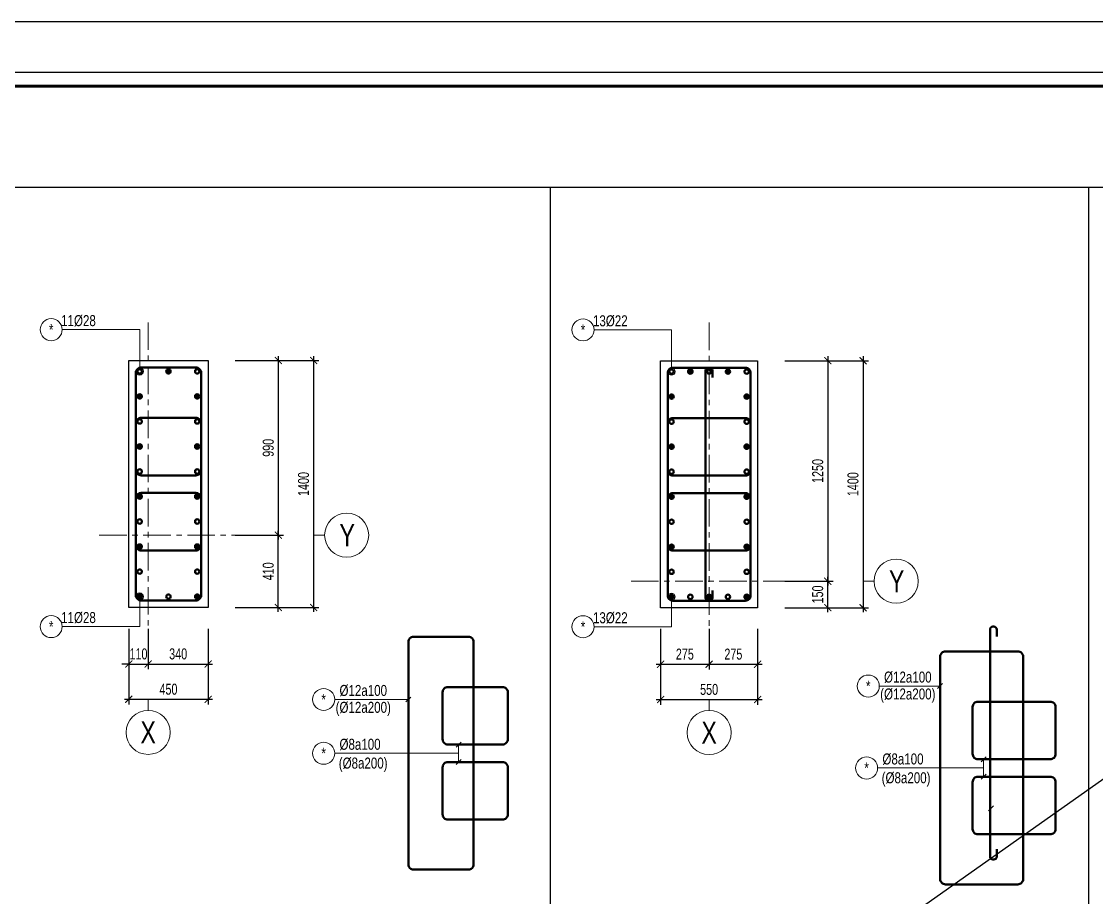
# Model space of a CAD drawing. Header units: millimetres. Extents: x -17374 to 181693, y -29783 to 15580.
# Drawn here: x 9850 to 15944, y 10615 to 15580 of the extents above; entities that cross this region are included whole.
import ezdxf
from ezdxf.enums import TextEntityAlignment as Align

# ---------------------------------------------------------------- set-up
doc = ezdxf.new("R2010")
doc.units = ezdxf.units.MM
doc.header["$LTSCALE"] = 250
doc.header["$MEASUREMENT"] = 0
doc.linetypes.add('CENTER', pattern=[2, 1.25, -0.25, 0.25, -0.25])
doc.linetypes.add('CENTER2', pattern=[1.125, 0.75, -0.125, 0.125, -0.125])
doc.layers.add('CDC-KHUNGTEN', color=7, linetype='Continuous')
for name, color, linetype, lineweight in [('CDC.01.AXIS', 160, 'CENTER2', 13), ('CDC.02.DIM', 1, 'Continuous', 18), ('CDC.03.BORDER', 3, 'Continuous', 25), ('CDC.05.STEEL', 4, 'Continuous', 50), ('CDC.06.TEXT', 2, 'Continuous', 18), ('CDC.11.NOTE', 8, 'Continuous', 18), ('CDC.14.STEELNUM', 9, 'Continuous', 18), ('STEEL_NODE', 6, 'Continuous', 50)]:
    doc.layers.add(name, color=color, linetype=linetype, lineweight=lineweight)
doc.layers.add('KCS_Plotter', color=11, linetype='Continuous', plot=False)
doc.styles.add('KC_SMTEXT', font='arial.ttf', dxfattribs={"width": 0.7})
doc.styles.add('KCS_BIGTEXT', font='arial.ttf', dxfattribs={"width": 0.75})
doc.styles.add('KCS_SMTEXT', font='arial.ttf', dxfattribs={"width": 0.7})
doc.dimstyles.new('KCS_DIM25', dxfattribs={"dimscale": 25, "dimtxt": 2.5, "dimasz": 1.6, "dimexe": 1.2, "dimexo": 0, "dimgap": 1, "dimtad": 1, "dimdec": 0, "dimzin": 0, "dimdsep": 46, "dimtxsty": 'KCS_SMTEXT', "dimblk": 'ARCHTICK', "dimcen": 0, "dimdle": 1, "dimclrd": 1, "dimclre": 1, "dimclrt": 2, "dimadec": 0, "dimazin": 0, "dimtfac": 1, "dimtdec": 0, "dimtix": 1, "dimtmove": 2, "dimatfit": 3, "dimfxl": 1, "dimtolj": 1, "dimtzin": 0, "dimarcsym": 0})

# ---------------------------------------------------------------- blocks, each defined once
blk = doc.blocks.new('_ArchTick')
at = {"color": 0, "linetype": 'ByBlock', "const_width": 0.15}
blk.add_lwpolyline([(-0.5, -0.5), (0.5, 0.5)], dxfattribs=at)
blk = doc.blocks.new('*D373')
at = {"layer": 'CDC.02.DIM', "color": 1, "lineweight": -2, "transparency": 16777216}
for p, q in [((10458.3, 12138.3), (10458.3, 11908.3)), ((10568.3, 12138.3), (10568.3, 11908.3)), ((10458.3, 11938.3), (10418.3, 11938.3)), ((10458.3, 11938.3), (10568.3, 11938.3)), ((10568.3, 11938.3), (10608.3, 11938.3))]:
    blk.add_line(p, q, dxfattribs=at)
at = {"layer": 'Defpoints', "color": 0, "transparency": 16777216}
for p in [(10458.3, 12138.3), (10568.3, 12138.3), (10568.3, 11938.3)]:
    blk.add_point(p, dxfattribs=at)
at = {"layer": 'CDC.02.DIM', "color": 1, "lineweight": -2, "transparency": 16777216, "xscale": 40, "yscale": 40, "zscale": 40}
blk.add_blockref('_ArchTick', (10458.3, 11938.3), dxfattribs=at)
at = {"layer": 'CDC.02.DIM', "color": 1, "lineweight": -2, "transparency": 16777216, "xscale": 40, "yscale": 40, "zscale": 40, "rotation": 180}
blk.add_blockref('_ArchTick', (10568.3, 11938.3), dxfattribs=at)
at = {"layer": 'CDC.02.DIM', "color": 2, "transparency": 16777216, "insert": (10513.3, 11995.2), "char_height": 62.5, "attachment_point": 5, "style": 'KCS_SMTEXT'}
blk.add_mtext('\\A1;110', dxfattribs=at)
blk = doc.blocks.new('*D374')
at = {"layer": 'CDC.02.DIM', "color": 1, "lineweight": -2, "transparency": 16777216}
for p, q in [((10458.3, 12138.3), (10458.3, 11708.3)), ((10908.3, 12138.3), (10908.3, 11708.3)), ((10433.3, 11738.3), (10933.3, 11738.3))]:
    blk.add_line(p, q, dxfattribs=at)
at = {"layer": 'Defpoints', "color": 0, "transparency": 16777216}
for p in [(10458.3, 12138.3), (10908.3, 12138.3), (10908.3, 11738.3)]:
    blk.add_point(p, dxfattribs=at)
at = {"layer": 'CDC.02.DIM', "color": 1, "lineweight": -2, "transparency": 16777216, "xscale": 40, "yscale": 40, "zscale": 40, "rotation": 180}
blk.add_blockref('_ArchTick', (10458.3, 11738.3), dxfattribs=at)
at = {"layer": 'CDC.02.DIM', "color": 1, "lineweight": -2, "transparency": 16777216, "xscale": 40, "yscale": 40, "zscale": 40}
blk.add_blockref('_ArchTick', (10908.3, 11738.3), dxfattribs=at)
at = {"layer": 'CDC.02.DIM', "color": 2, "transparency": 16777216, "insert": (10683.3, 11795.2), "char_height": 62.5, "attachment_point": 5, "style": 'KCS_SMTEXT'}
blk.add_mtext('\\A1;450', dxfattribs=at)
blk = doc.blocks.new('*D375')
at = {"layer": 'CDC.02.DIM', "color": 1, "lineweight": -2, "transparency": 16777216}
for p, q in [((10568.3, 12138.3), (10568.3, 11908.3)), ((10908.3, 12138.3), (10908.3, 11908.3)), ((10543.3, 11938.3), (10933.3, 11938.3))]:
    blk.add_line(p, q, dxfattribs=at)
at = {"layer": 'Defpoints', "color": 0, "transparency": 16777216}
for p in [(10568.3, 12138.3), (10908.3, 12138.3), (10908.3, 11938.3)]:
    blk.add_point(p, dxfattribs=at)
at = {"layer": 'CDC.02.DIM', "color": 1, "lineweight": -2, "transparency": 16777216, "xscale": 40, "yscale": 40, "zscale": 40, "rotation": 180}
blk.add_blockref('_ArchTick', (10568.3, 11938.3), dxfattribs=at)
at = {"layer": 'CDC.02.DIM', "color": 1, "lineweight": -2, "transparency": 16777216, "xscale": 40, "yscale": 40, "zscale": 40}
blk.add_blockref('_ArchTick', (10908.3, 11938.3), dxfattribs=at)
at = {"layer": 'CDC.02.DIM', "color": 2, "transparency": 16777216, "insert": (10738.3, 11995.2), "char_height": 62.5, "attachment_point": 5, "style": 'KCS_SMTEXT'}
blk.add_mtext('\\A1;340', dxfattribs=at)
blk = doc.blocks.new('*D376')
at = {"layer": 'CDC.02.DIM', "color": 1, "lineweight": -2, "transparency": 16777216}
for p, q in [((11306, 12233.7), (11306, 12693.7)), ((11061.9, 12668.7), (11336, 12668.7)), ((11061.9, 12258.7), (11336, 12258.7))]:
    blk.add_line(p, q, dxfattribs=at)
at = {"layer": 'Defpoints', "color": 0, "transparency": 16777216}
for p in [(11061.9, 12668.7), (11306, 12668.7), (11061.9, 12258.7)]:
    blk.add_point(p, dxfattribs=at)
at = {"layer": 'CDC.02.DIM', "color": 1, "lineweight": -2, "transparency": 16777216, "xscale": 40, "yscale": 40, "zscale": 40}
for p, rotation in [((11306, 12668.7), 90), ((11306, 12258.7), 270)]:
    blk.add_blockref('_ArchTick', p, dxfattribs=dict(at, rotation=rotation))
at = {"layer": 'CDC.02.DIM', "color": 2, "transparency": 16777216, "insert": (11249.1, 12463.7), "char_height": 62.5, "attachment_point": 5, "rotation": 90, "style": 'KCS_SMTEXT'}
blk.add_mtext('\\A1;410', dxfattribs=at)
blk = doc.blocks.new('*D377')
at = {"layer": 'CDC.02.DIM', "color": 1, "lineweight": -2, "transparency": 16777216}
for p, q in [((11061.9, 13658.7), (11536, 13658.7)), ((11506, 13683.7), (11506, 12233.7)), ((11061.9, 12258.7), (11536, 12258.7))]:
    blk.add_line(p, q, dxfattribs=at)
at = {"layer": 'Defpoints', "color": 0, "transparency": 16777216}
for p in [(11061.9, 13658.7), (11061.9, 12258.7), (11506, 12258.7)]:
    blk.add_point(p, dxfattribs=at)
at = {"layer": 'CDC.02.DIM', "color": 1, "lineweight": -2, "transparency": 16777216, "xscale": 40, "yscale": 40, "zscale": 40}
for p, rotation in [((11506, 13658.7), 90), ((11506, 12258.7), 270)]:
    blk.add_blockref('_ArchTick', p, dxfattribs=dict(at, rotation=rotation))
at = {"layer": 'CDC.02.DIM', "color": 2, "transparency": 16777216, "insert": (11449.1, 12958.7), "char_height": 62.5, "attachment_point": 5, "rotation": 90, "style": 'KCS_SMTEXT'}
blk.add_mtext('\\A1;1400', dxfattribs=at)
blk = doc.blocks.new('KC_SNODE')
at = {"layer": 'STEEL_NODE'}
blk.add_hatch(color=256, dxfattribs=at).paths.add_polyline_path([(12.5, 0, 1), (-12.5, 0, 1)])
blk.add_circle((0, 0), 12.5, dxfattribs=at)
blk = doc.blocks.new('KC_SNODE_2')
at = {"layer": 'STEEL_NODE', "color": 3}
blk.add_circle((0, 0), 12.5, dxfattribs=at)
blk = doc.blocks.new('*D378')
at = {"layer": 'CDC.02.DIM', "color": 1, "lineweight": -2, "transparency": 16777216}
for p, q in [((11061.9, 13658.7), (11336, 13658.7)), ((11306, 13683.7), (11306, 12643.7)), ((11061.9, 12668.7), (11336, 12668.7))]:
    blk.add_line(p, q, dxfattribs=at)
at = {"layer": 'Defpoints', "color": 0, "transparency": 16777216}
for p in [(11061.9, 13658.7), (11061.9, 12668.7), (11306, 12668.7)]:
    blk.add_point(p, dxfattribs=at)
at = {"layer": 'CDC.02.DIM', "color": 1, "lineweight": -2, "transparency": 16777216, "xscale": 40, "yscale": 40, "zscale": 40}
for p, rotation in [((11306, 13658.7), 90), ((11306, 12668.7), 270)]:
    blk.add_blockref('_ArchTick', p, dxfattribs=dict(at, rotation=rotation))
at = {"layer": 'CDC.02.DIM', "color": 2, "transparency": 16777216, "insert": (11249.1, 13163.7), "char_height": 62.5, "attachment_point": 5, "rotation": 90, "style": 'KCS_SMTEXT'}
blk.add_mtext('\\A1;990', dxfattribs=at)
blk = doc.blocks.new('*D379')
at = {"layer": 'CDC.02.DIM', "color": 1, "lineweight": -2, "transparency": 16777216}
for p, q in [((13472.8, 12137.1), (13472.8, 11907.1)), ((13747.8, 12137.1), (13747.8, 11907.1)), ((13447.8, 11937.1), (13772.8, 11937.1))]:
    blk.add_line(p, q, dxfattribs=at)
at = {"layer": 'Defpoints', "color": 0, "transparency": 16777216}
for p in [(13472.8, 12137.1), (13747.8, 12137.1), (13747.8, 11937.1)]:
    blk.add_point(p, dxfattribs=at)
at = {"layer": 'CDC.02.DIM', "color": 1, "lineweight": -2, "transparency": 16777216, "xscale": 40, "yscale": 40, "zscale": 40, "rotation": 180}
blk.add_blockref('_ArchTick', (13472.8, 11937.1), dxfattribs=at)
at = {"layer": 'CDC.02.DIM', "color": 1, "lineweight": -2, "transparency": 16777216, "xscale": 40, "yscale": 40, "zscale": 40}
blk.add_blockref('_ArchTick', (13747.8, 11937.1), dxfattribs=at)
at = {"layer": 'CDC.02.DIM', "color": 2, "transparency": 16777216, "insert": (13610.3, 11994), "char_height": 62.5, "attachment_point": 5, "style": 'KCS_SMTEXT'}
blk.add_mtext('\\A1;275', dxfattribs=at)
blk = doc.blocks.new('*D380')
at = {"layer": 'CDC.02.DIM', "color": 1, "lineweight": -2, "transparency": 16777216}
for p, q in [((13472.8, 12137.1), (13472.8, 11707.1)), ((14022.8, 12137.1), (14022.8, 11707.1)), ((13447.8, 11737.1), (14047.8, 11737.1))]:
    blk.add_line(p, q, dxfattribs=at)
at = {"layer": 'Defpoints', "color": 0, "transparency": 16777216}
for p in [(13472.8, 12137.1), (14022.8, 12137.1), (14022.8, 11737.1)]:
    blk.add_point(p, dxfattribs=at)
at = {"layer": 'CDC.02.DIM', "color": 1, "lineweight": -2, "transparency": 16777216, "xscale": 40, "yscale": 40, "zscale": 40, "rotation": 180}
blk.add_blockref('_ArchTick', (13472.8, 11737.1), dxfattribs=at)
at = {"layer": 'CDC.02.DIM', "color": 1, "lineweight": -2, "transparency": 16777216, "xscale": 40, "yscale": 40, "zscale": 40}
blk.add_blockref('_ArchTick', (14022.8, 11737.1), dxfattribs=at)
at = {"layer": 'CDC.02.DIM', "color": 2, "transparency": 16777216, "insert": (13747.8, 11794), "char_height": 62.5, "attachment_point": 5, "style": 'KCS_SMTEXT'}
blk.add_mtext('\\A1;550', dxfattribs=at)
blk = doc.blocks.new('*D381')
at = {"layer": 'CDC.02.DIM', "color": 1, "lineweight": -2, "transparency": 16777216}
for p, q in [((13747.8, 12137.1), (13747.8, 11907.1)), ((14022.8, 12137.1), (14022.8, 11907.1)), ((13722.8, 11937.1), (14047.8, 11937.1))]:
    blk.add_line(p, q, dxfattribs=at)
at = {"layer": 'Defpoints', "color": 0, "transparency": 16777216}
for p in [(13747.8, 12137.1), (14022.8, 12137.1), (14022.8, 11937.1)]:
    blk.add_point(p, dxfattribs=at)
at = {"layer": 'CDC.02.DIM', "color": 1, "lineweight": -2, "transparency": 16777216, "xscale": 40, "yscale": 40, "zscale": 40, "rotation": 180}
blk.add_blockref('_ArchTick', (13747.8, 11937.1), dxfattribs=at)
at = {"layer": 'CDC.02.DIM', "color": 1, "lineweight": -2, "transparency": 16777216, "xscale": 40, "yscale": 40, "zscale": 40}
blk.add_blockref('_ArchTick', (14022.8, 11937.1), dxfattribs=at)
at = {"layer": 'CDC.02.DIM', "color": 2, "transparency": 16777216, "insert": (13885.3, 11994), "char_height": 62.5, "attachment_point": 5, "style": 'KCS_SMTEXT'}
blk.add_mtext('\\A1;275', dxfattribs=at)
blk = doc.blocks.new('*D382')
at = {"layer": 'CDC.02.DIM', "color": 1, "lineweight": -2, "transparency": 16777216}
for p, q in [((14420.6, 12232.5), (14420.6, 12432.5)), ((14176.5, 12407.5), (14450.6, 12407.5)), ((14176.5, 12257.5), (14450.6, 12257.5))]:
    blk.add_line(p, q, dxfattribs=at)
at = {"layer": 'Defpoints', "color": 0, "transparency": 16777216}
for p in [(14176.5, 12407.5), (14420.6, 12407.5), (14176.5, 12257.5)]:
    blk.add_point(p, dxfattribs=at)
at = {"layer": 'CDC.02.DIM', "color": 1, "lineweight": -2, "transparency": 16777216, "xscale": 40, "yscale": 40, "zscale": 40}
for p, rotation in [((14420.6, 12407.5), 90), ((14420.6, 12257.5), 270)]:
    blk.add_blockref('_ArchTick', p, dxfattribs=dict(at, rotation=rotation))
at = {"layer": 'CDC.02.DIM', "color": 2, "transparency": 16777216, "insert": (14363.6, 12332.5), "char_height": 62.5, "attachment_point": 5, "rotation": 90, "style": 'KCS_SMTEXT'}
blk.add_mtext('\\A1;150', dxfattribs=at)
blk = doc.blocks.new('*D383')
at = {"layer": 'CDC.02.DIM', "color": 1, "lineweight": -2, "transparency": 16777216}
for p, q in [((14176.5, 13657.5), (14650.6, 13657.5)), ((14620.6, 13682.5), (14620.6, 12232.5)), ((14176.5, 12257.5), (14650.6, 12257.5))]:
    blk.add_line(p, q, dxfattribs=at)
at = {"layer": 'Defpoints', "color": 0, "transparency": 16777216}
for p in [(14176.5, 13657.5), (14176.5, 12257.5), (14620.6, 12257.5)]:
    blk.add_point(p, dxfattribs=at)
at = {"layer": 'CDC.02.DIM', "color": 1, "lineweight": -2, "transparency": 16777216, "xscale": 40, "yscale": 40, "zscale": 40}
for p, rotation in [((14620.6, 13657.5), 90), ((14620.6, 12257.5), 270)]:
    blk.add_blockref('_ArchTick', p, dxfattribs=dict(at, rotation=rotation))
at = {"layer": 'CDC.02.DIM', "color": 2, "transparency": 16777216, "insert": (14563.6, 12957.5), "char_height": 62.5, "attachment_point": 5, "rotation": 90, "style": 'KCS_SMTEXT'}
blk.add_mtext('\\A1;1400', dxfattribs=at)
blk = doc.blocks.new('*D384')
at = {"layer": 'CDC.02.DIM', "color": 1, "lineweight": -2, "transparency": 16777216}
for p, q in [((14176.5, 13657.5), (14450.6, 13657.5)), ((14420.6, 13682.5), (14420.6, 12382.5)), ((14176.5, 12407.5), (14450.6, 12407.5))]:
    blk.add_line(p, q, dxfattribs=at)
at = {"layer": 'Defpoints', "color": 0, "transparency": 16777216}
for p in [(14176.5, 13657.5), (14176.5, 12407.5), (14420.6, 12407.5)]:
    blk.add_point(p, dxfattribs=at)
at = {"layer": 'CDC.02.DIM', "color": 1, "lineweight": -2, "transparency": 16777216, "xscale": 40, "yscale": 40, "zscale": 40}
for p, rotation in [((14420.6, 13657.5), 90), ((14420.6, 12407.5), 270)]:
    blk.add_blockref('_ArchTick', p, dxfattribs=dict(at, rotation=rotation))
at = {"layer": 'CDC.02.DIM', "color": 2, "transparency": 16777216, "insert": (14363.6, 13032.5), "char_height": 62.5, "attachment_point": 5, "rotation": 90, "style": 'KCS_SMTEXT'}
blk.add_mtext('\\A1;1250', dxfattribs=at)
blk = doc.blocks.new('_Axis name')
at = {"layer": 'CDC.02.DIM'}
blk.add_line((0, 2.5), (0, 0), dxfattribs=at)
blk.add_circle((0, 7.5), 5, dxfattribs=at)
at = {"layer": 'CDC.02.DIM', "color": 4, "style": 'KCS_BIGTEXT', "width": 0.75}
blk.add_attdef('.', text='', height=5, rotation=180, dxfattribs=at).set_placement((0, 7.5), align=Align.MIDDLE)
blk = doc.blocks.new('Khung tên chuẩn')
at = {"layer": 'CDC-KHUNGTEN', "color": 8}
blk.add_lwpolyline([(75096, 1100), (83000, 1100), (83000, 58300), (3000, 58300), (3000, 1100), (75096, 1100)], dxfattribs=at)
at = {"layer": 'CDC-KHUNGTEN', "color": 255, "lineweight": 60}
blk.add_lwpolyline([(74900, 1400), (74900, 58000), (3300, 58000), (3300, 1400), (74900, 1400)], close=True, dxfattribs=at)
at = {"layer": 'Defpoints', "color": 1, "ltscale": 0.2}
blk.add_lwpolyline([(0, 0), (0, 59400), (84100, 59400), (84100, 0), (0, 0)], close=True, dxfattribs=at)

msp = doc.modelspace()

# ---------------------------------------------------------------- linework, layer by layer
at = {"layer": 'CDC.01.AXIS', "linetype": 'CENTER', "ltscale": 0.5}
for p, q in [((10568.25, 13874.64), (10568.25, 12138.27)), ((13747.81, 13873.48), (13747.81, 12137.12)), ((10290.6, 12668.66), (11061.89, 12668.66)), ((13305.16, 12407.5), (14176.45, 12407.5))]:
    msp.add_line(p, q, dxfattribs=at)
at = {"layer": 'CDC.02.DIM'}
for p, q in [((11505.99, 12668.66), (11568.49, 12668.66)), ((14620.55, 12407.5), (14683.05, 12407.5))]:
    msp.add_line(p, q, dxfattribs=at)
for centre in [(11693.49, 12668.66), (14808.05, 12407.5)]:
    msp.add_circle(centre, 125, dxfattribs=at)
at = {"layer": 'CDC.03.BORDER'}
for p, q in [((1103.44, 14640.33), (19287.3, 14640.33)), ((12846.87, 14640.33), (12846.87, 826.99)), ((15899.16, 14640.33), (15899.16, 826.99))]:
    msp.add_line(p, q, dxfattribs=at)
for points in [[(10458.25, 13658.66), (10908.25, 13658.66), (10908.25, 12258.66), (10458.25, 12258.66)], [(13472.81, 13657.5), (14022.81, 13657.5), (14022.81, 12257.5), (13472.81, 12257.5)]]:
    msp.add_lwpolyline(points, close=True, dxfattribs=at)
at = {"layer": 'CDC.05.STEEL'}
for points in [[(10838.55, 13618.66), (10528.55, 13618.66, 0.4142136), (10498.55, 13588.66), (10498.55, 12328.4, 0.4142136), (10528.55, 12298.4), (10838.55, 12298.4, 0.4142136), (10868.55, 12328.4), (10868.55, 13588.66, 0.4142136)], [(13953.11, 13617.5), (13543.11, 13617.5, 0.4142136), (13513.11, 13587.5), (13513.11, 12327.25, 0.4142136), (13543.11, 12297.25), (13953.11, 12297.25, 0.4142136), (13983.11, 12327.25), (13983.11, 13587.5, 0.4142136)], [(10838.55, 13333.65), (10528.55, 13333.65, 0.4142136), (10498.55, 13303.65), (10498.55, 13037.59, 0.4142136), (10528.55, 13007.59), (10838.55, 13007.59, 0.4142136), (10868.55, 13037.59), (10868.55, 13303.65, 0.4142136)], [(13953.11, 13332.5), (13543.11, 13332.5, 0.4142136), (13513.11, 13302.5), (13513.11, 13036.43, 0.4142136), (13543.11, 13006.43), (13953.11, 13006.43, 0.4142136), (13983.11, 13036.43), (13983.11, 13302.5, 0.4142136)], [(10838.55, 12908.14), (10528.55, 12908.14, 0.4142136), (10498.55, 12878.14), (10498.55, 12612.08, 0.4142136), (10528.55, 12582.08), (10838.55, 12582.08, 0.4142136), (10868.55, 12612.08), (10868.55, 12878.14, 0.4142136)], [(13953.11, 12906.99), (13543.11, 12906.99, 0.4142136), (13513.11, 12876.99), (13513.11, 12610.92, 0.4142136), (13543.11, 12580.92), (13953.11, 12580.92, 0.4142136), (13983.11, 12610.92), (13983.11, 12876.99, 0.4142136)], [(12383.1, 12093.04), (12073.1, 12093.04, 0.4142136), (12043.1, 12063.04), (12043.1, 10802.78, 0.4142136), (12073.1, 10772.78), (12383.1, 10772.78, 0.4142136), (12413.1, 10802.78), (12413.1, 12063.04, 0.4142136)], [(15497.66, 12009.77), (15087.66, 12009.77, 0.4142136), (15057.66, 11979.77), (15057.66, 10719.51, 0.4142136), (15087.66, 10689.51), (15497.66, 10689.51, 0.4142136), (15527.66, 10719.51), (15527.66, 11979.77, 0.4142136)], [(12577.08, 11808.03), (12267.08, 11808.03, 0.4142136), (12237.08, 11778.03), (12237.08, 11511.96, 0.4142136), (12267.08, 11481.96), (12577.08, 11481.96, 0.4142136), (12607.08, 11511.96), (12607.08, 11778.03, 0.4142136)], [(15681.6, 11724.76), (15271.6, 11724.76, 0.4142136), (15241.6, 11694.76), (15241.6, 11428.69, 0.4142136), (15271.6, 11398.69), (15681.6, 11398.69, 0.4142136), (15711.6, 11428.69), (15711.6, 11694.76, 0.4142136)], [(12577.08, 11382.52), (12267.08, 11382.52, 0.4142136), (12237.08, 11352.52), (12237.08, 11086.45, 0.4142136), (12267.08, 11056.45), (12577.08, 11056.45, 0.4142136), (12607.08, 11086.45), (12607.08, 11352.52, 0.4142136)], [(15681.6, 11299.25), (15271.6, 11299.25, 0.4142136), (15241.6, 11269.25), (15241.6, 11003.18, 0.4142136), (15271.6, 10973.18), (15681.6, 10973.18, 0.4142136), (15711.6, 11003.18), (15711.6, 11269.25, 0.4142136)]]:
    msp.add_lwpolyline(points, format="xyb", close=True, dxfattribs=at)
for points in [[(13766.32, 13561.88), (13766.32, 13601.25, 0.4142136), (13750.07, 13617.5), (13744.42, 13617.5, 0.4142136), (13728.17, 13601.25), (13728.17, 12313.5, 0.4142136), (13744.42, 12297.25), (13750.07, 12297.25, 0.4142136), (13766.32, 12313.5), (13766.32, 12355.29)], [(15378.18, 12094.82), (15378.18, 12134.19, 0.4142136), (15361.92, 12150.45), (15356.28, 12150.45, 0.4142136), (15340.02, 12134.19), (15340.02, 10846.45, 0.4142136), (15356.28, 10830.19), (15361.92, 10830.19, 0.4142136), (15378.18, 10846.45), (15378.18, 10888.24)]]:
    msp.add_lwpolyline(points, format="xyb", dxfattribs=at)
at = {"layer": 'CDC.11.NOTE', "color": 1}
for p, q in [((15043.3, 11798.97), (15071.43, 11827.09)), ((15057.66, 11813.03), (14712.24, 11813.03)), ((12043.1, 11737.21), (11625.57, 11737.21)), ((12028.74, 11723.15), (12056.87, 11751.28)), ((12313.91, 11467.9), (12342.04, 11496.03)), ((12327.97, 11481.96), (12327.97, 11382.52)), ((12327.97, 11432.24), (11625.57, 11432.24)), ((12313.91, 11368.46), (12342.04, 11396.59)), ((15289.25, 11384.63), (15317.38, 11412.76)), ((15303.32, 11398.69), (15303.32, 11299.25)), ((15303.32, 11348.97), (14703.02, 11348.97)), ((15289.25, 11285.19), (15317.38, 11313.32)), ((15330.77, 11105.68), (15358.9, 11133.81))]:
    msp.add_line(p, q, dxfattribs=at)
for points in [[(10520.25, 13617.75), (10520.25, 13833.52), (10081.02, 13833.52)], [(13534.81, 13616.6), (13534.81, 13832.37), (13095.58, 13832.37)], [(10520.25, 12299.56), (10520.25, 12150.45), (10081.02, 12150.45)], [(13534.81, 12298.41), (13534.81, 12149.3), (13095.58, 12149.3)]]:
    msp.add_lwpolyline(points, dxfattribs=at)
for centre in [(10520.25, 13596.92), (13534.81, 13595.77), (10520.25, 12320.39), (13534.81, 12319.24)]:
    msp.add_circle(centre, 20.83, dxfattribs=at)
at = {"layer": 'CDC.14.STEELNUM'}
for centre in [(10018.52, 13833.52), (13033.08, 13832.37), (10018.52, 12150.45), (13033.08, 12149.3), (14649.74, 11813.03), (11563.07, 11737.21), (11563.07, 11432.24), (14640.52, 11348.97)]:
    msp.add_circle(centre, 62.5, dxfattribs=at)
at = {"layer": 'KCS_Plotter'}
msp.add_line((0, 0), (22058.74, 15580.13), dxfattribs=at)

# ---------------------------------------------------------------- block references
at = {"xscale": 0.2622917978442274, "yscale": 0.2622917978442274, "zscale": 0.2622917978442274}
msp.add_blockref('Khung tên chuẩn', (0, 0), dxfattribs=at)
at = {"layer": 'CDC.02.DIM', "xscale": 25, "yscale": 25, "zscale": 25, "rotation": 180}
for p in [(10568.25, 11738.27), (13747.81, 11737.12)]:
    msp.add_blockref('_Axis name', p, dxfattribs=at).add_auto_attribs({'.': 'X'})
at = {"layer": 'STEEL_NODE', "xscale": -1}
for name, p, rotation in [('KC_SNODE_2', (10520.25, 13596.92), 90), ('KC_SNODE_2', (13534.81, 13595.77), 90), ('KC_SNODE', (13641.31, 13596.5), 270), ('KC_SNODE', (13854.32, 13595.77), 270), ('KC_SNODE', (10520.25, 13455.09), 90), ('KC_SNODE_2', (10846.26, 13455.09), 270), ('KC_SNODE', (13534.81, 13453.93), 90), ('KC_SNODE_2', (13960.82, 13453.93), 270), ('KC_SNODE_2', (10846.26, 13313.25), 270), ('KC_SNODE_2', (13960.82, 13312.1), 270), ('KC_SNODE', (10520.25, 13171.41), 90), ('KC_SNODE_2', (10846.26, 13171.41), 270), ('KC_SNODE', (13534.81, 13170.26), 90), ('KC_SNODE_2', (13960.82, 13170.26), 270), ('KC_SNODE_2', (10846.26, 13029.58), 270), ('KC_SNODE_2', (13960.82, 13028.42), 270), ('KC_SNODE', (10520.25, 12887.74), 90), ('KC_SNODE_2', (10846.26, 12887.74), 270), ('KC_SNODE', (13534.81, 12886.59), 90), ('KC_SNODE_2', (13960.82, 12886.59), 270), ('KC_SNODE_2', (10846.26, 12745.9), 270), ('KC_SNODE_2', (13960.82, 12744.75), 270), ('KC_SNODE', (10520.25, 12604.07), 90), ('KC_SNODE_2', (10846.26, 12604.07), 270), ('KC_SNODE', (13534.81, 12602.91), 90), ('KC_SNODE_2', (13960.82, 12602.91), 270), ('KC_SNODE_2', (10846.26, 12462.23), 270), ('KC_SNODE_2', (13960.82, 12461.08), 270), ('KC_SNODE', (10520.25, 12320.39), 90), ('KC_SNODE_2', (10683.25, 12320.39), 270), ('KC_SNODE_2', (10846.26, 12320.39), 270), ('KC_SNODE', (13534.81, 12319.24), 90), ('KC_SNODE_2', (13641.31, 12319.24), 270), ('KC_SNODE_2', (13747.81, 12319.24), 270), ('KC_SNODE_2', (13854.32, 12319.24), 270), ('KC_SNODE_2', (13960.82, 12319.24), 270)]:
    msp.add_blockref(name, p, dxfattribs=dict(at, rotation=rotation))
at = {"layer": 'STEEL_NODE'}
for name, p, rotation in [('KC_SNODE_2', (10683.25, 13596.92), 270), ('KC_SNODE', (10683.25, 13596.92), 270), ('KC_SNODE_2', (10846.26, 13596.92), 270), ('KC_SNODE_2', (13641.31, 13595.77), 270), ('KC_SNODE_2', (13747.81, 13595.77), 270), ('KC_SNODE_2', (13854.32, 13595.77), 270), ('KC_SNODE_2', (13960.82, 13595.77), 270), ('KC_SNODE_2', (10520.25, 13455.09), 90), ('KC_SNODE', (10846.26, 13455.09), 270), ('KC_SNODE_2', (13534.81, 13453.93), 90), ('KC_SNODE', (13960.82, 13453.93), 270), ('KC_SNODE_2', (10520.25, 13313.25), 90), ('KC_SNODE_2', (13534.81, 13312.1), 90), ('KC_SNODE_2', (10520.25, 13171.41), 90), ('KC_SNODE', (10846.26, 13171.41), 270), ('KC_SNODE_2', (13534.81, 13170.26), 90), ('KC_SNODE', (13960.82, 13170.26), 270), ('KC_SNODE_2', (10520.25, 13029.58), 90), ('KC_SNODE_2', (13534.81, 13028.42), 90), ('KC_SNODE_2', (10520.25, 12887.74), 90), ('KC_SNODE', (10846.26, 12887.74), 270), ('KC_SNODE_2', (13534.81, 12886.59), 90), ('KC_SNODE', (13960.82, 12886.59), 270), ('KC_SNODE_2', (10520.25, 12745.9), 90), ('KC_SNODE_2', (13534.81, 12744.75), 90), ('KC_SNODE_2', (10520.25, 12604.07), 90), ('KC_SNODE', (10846.26, 12604.07), 270), ('KC_SNODE_2', (13534.81, 12602.91), 90), ('KC_SNODE', (13960.82, 12602.91), 270), ('KC_SNODE_2', (10520.25, 12462.23), 90), ('KC_SNODE_2', (13534.81, 12461.08), 90), ('KC_SNODE_2', (10520.25, 12320.39), 90), ('KC_SNODE', (10846.26, 12320.39), 270), ('KC_SNODE_2', (13534.81, 12319.24), 90), ('KC_SNODE', (13747.81, 12319.24), 270), ('KC_SNODE', (13960.82, 12319.24), 270)]:
    msp.add_blockref(name, p, dxfattribs=dict(at, rotation=rotation))

# ---------------------------------------------------------------- texts
at = {"layer": 'CDC.02.DIM', "color": 4, "style": 'KCS_BIGTEXT', "text_generation_flag": 6, "width": 0.75}
for p in [(11696.41, 12668.66), (14810.97, 12407.5)]:
    msp.add_attdef('Y', text='.', height=125, rotation=180, dxfattribs=at).set_placement(p, align=Align.MIDDLE)
at = {"layer": 'CDC.06.TEXT', "style": 'KC_SMTEXT', "width": 0.75}
for s, p in [('11%%C28', (10173.32, 13853.52)), ('13%%C22', (13187.88, 13852.37)), ('11%%C28', (10173.32, 12170.45)), ('13%%C22', (13187.88, 12169.3)), ('%%C12a100', (14874.2, 11833.03)), ('%%C12a100', (11787.53, 11757.21)), ('(%%C12a200)', (14874.2, 11737.35)), ('(%%C12a200)', (11787.53, 11661.54)), ('%%C8a100', (11769.32, 11452.24)), ('(%%C8a200)', (11786.9, 11345.59)), ('%%C8a100', (14846.77, 11368.97)), ('(%%C8a200)', (14864.35, 11262.32))]:
    msp.add_text(s, height=62.5, dxfattribs=at).set_placement(p, align=Align.CENTER)
at = {"layer": 'CDC.14.STEELNUM', "color": 2, "style": 'KC_SMTEXT', "width": 0.75}
for p in [(10018.52, 13833.52), (13033.08, 13832.37), (10018.52, 12150.45), (13033.08, 12149.3), (14649.74, 11813.03), (11563.07, 11737.21), (11563.07, 11432.24), (14640.52, 11348.97)]:
    msp.add_text('*', height=62.5, dxfattribs=at).set_placement(p, align=Align.MIDDLE_CENTER)

# ---------------------------------------------------------------- dimensions: what is measured, and where the dimension line sits
at = {"layer": 'CDC.02.DIM'}
for base, p1, p2, angle, picture, middle in [((11505.99, 12258.66), (11061.89, 13658.66), (11061.89, 12258.66), 90, '*D377', (11449.08, 12958.66)), ((11305.99, 12668.66), (11061.89, 13658.66), (11061.89, 12668.66), 90, '*D378', (11249.08, 13163.66)), ((14620.55, 12257.5), (14176.45, 13657.5), (14176.45, 12257.5), 90, '*D383', (14563.64, 12957.5)), ((14420.55, 12407.5), (14176.45, 13657.5), (14176.45, 12407.5), 90, '*D384', (14363.64, 13032.5)), ((11305.99, 12668.66), (11061.89, 12258.66), (11061.89, 12668.66), 90, '*D376', (11249.08, 12463.66)), ((14420.55, 12407.5), (14176.45, 12257.5), (14176.45, 12407.5), 90, '*D382', (14363.64, 12332.5)), ((10568.25, 11938.27), (10458.25, 12138.27), (10568.25, 12138.27), 180, '*D373', (10513.25, 11995.18)), ((10908.25, 11738.27), (10458.25, 12138.27), (10908.25, 12138.27), 180, '*D374', (10683.25, 11795.18)), ((13747.81, 11937.12), (13472.81, 12137.12), (13747.81, 12137.12), 180, '*D379', (13610.31, 11994.03)), ((14022.81, 11737.12), (13472.81, 12137.12), (14022.81, 12137.12), 180, '*D380', (13747.81, 11794.03))]:
    dim = msp.add_linear_dim(base=base, p1=p1, p2=p2, angle=angle, dimstyle='KCS_DIM25', dxfattribs=at)
    dim.commit()
    dim.dimension.update_dxf_attribs({"geometry": picture, "text_midpoint": middle})
for base, p1, p2, picture, middle in [((10908.25, 11938.27), (10568.25, 12138.27), (10908.25, 12138.27), '*D375', (10738.25, 11995.2)), ((14022.81, 11937.12), (13747.81, 12137.12), (14022.81, 12137.12), '*D381', (13885.31, 11994.03))]:
    dim = msp.add_linear_dim(base=base, p1=p1, p2=p2, dimstyle='KCS_DIM25', dxfattribs=at)
    dim.commit()
    dim.dimension.update_dxf_attribs({"geometry": picture, "text_midpoint": middle})

doc.saveas('drawing.dxf')
